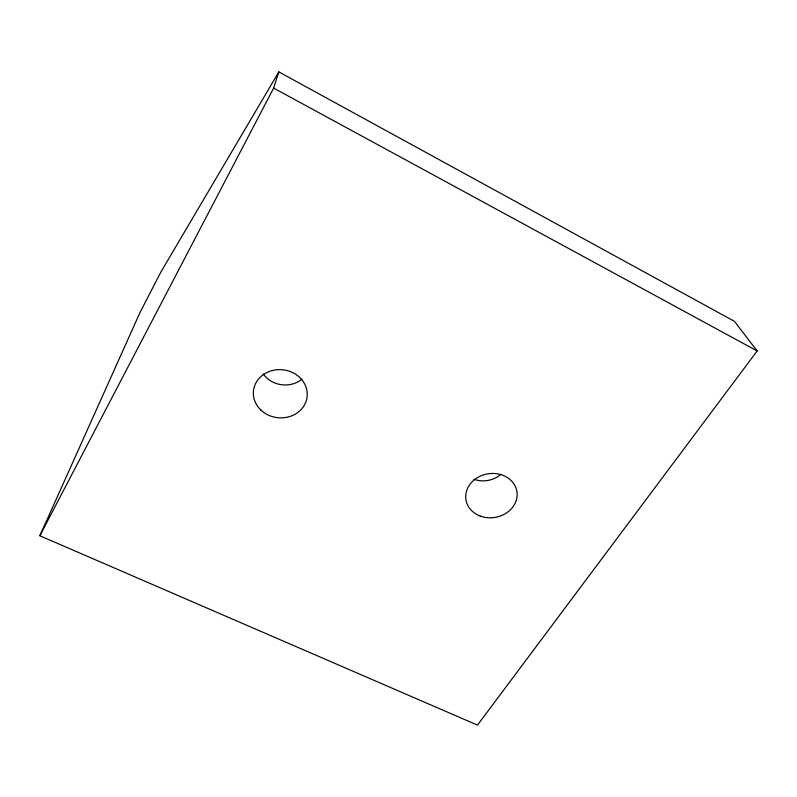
<?xml version="1.0" encoding="UTF-8"?>
<svg xmlns="http://www.w3.org/2000/svg" width="797" height="797" viewBox="0 0 797 797"><rect width="100%" height="100%" fill="white"/><g stroke="black" fill="none" stroke-linecap="round" stroke-linejoin="round"><path stroke-width="1.2" d="M39.85 535.753L273.63 88.088L278.83 71.899L734.445 321.34L757.15 350.959L477.483 725.101L39.85 535.753L140.093 312.314L160.874 272.066L278.83 71.899M273.63 88.088L757.15 350.959M302.013 379.113A25.474 22.993 6.7 0 1 263.299 374.052M500.885 474.354A24.418 21.19 -9.5 0 1 473.846 479.276M260.978 410.146A26.998 24.079 6.2 0 0 306.247 400.871A26.998 24.079 6.2 0 0 273.65 370.246A26.998 24.079 6.2 0 0 260.978 410.146M480.192 516.048A25.823 22.087 -9.2 0 0 517.084 492.945A25.823 22.087 -9.2 0 0 476.985 477.901A25.823 22.087 -9.2 0 0 480.192 516.048"/></g></svg>
